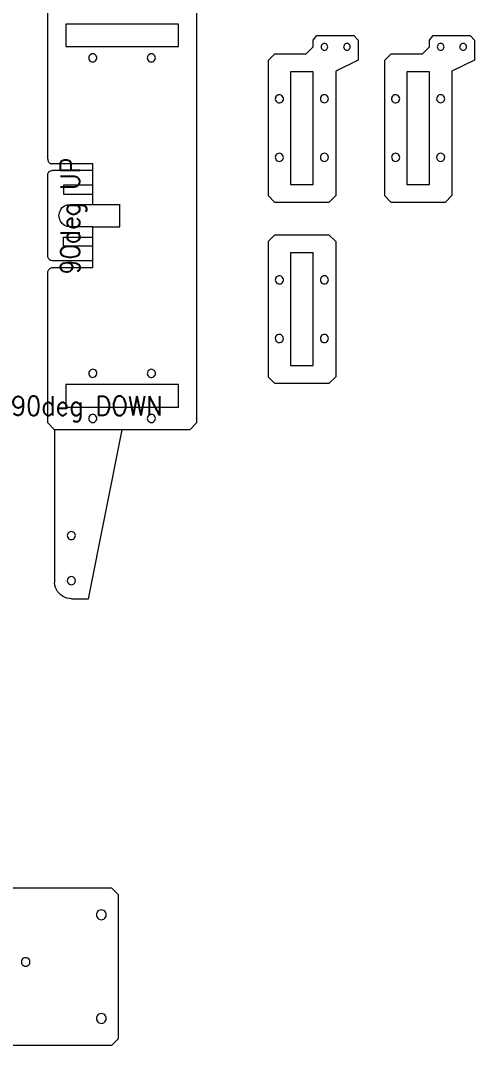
# Model space of a CAD drawing. Extents: x -379 to 887, y -729 to 302.
# Drawn here: x 685.4 to 886.8, y -452 to 2.9 of the extents above; entities that cross this region are included whole.
import ezdxf

# ---------------------------------------------------------------- set-up
doc = ezdxf.new("R2010")
doc.units = 0
doc.layers.get('0').update_dxf_attribs({"linetype": 'CONTINUOUS', "lineweight": 25, "true_color": 0xffffff})
doc.layers.add('Layer0', color=7, linetype='BYLAYER', lineweight=5)
doc.styles.add('textstyle12', font='')
doc.styles.add('textstyle6', font='')
doc.styles.get('textstyle12').set_extended_font_data('Standard')
doc.styles.get('textstyle6').set_extended_font_data('Standard')

msp = doc.modelspace()

# ---------------------------------------------------------------- linework, layer by layer
at = {"layer": 'Layer0'}
for p, q in [((697.45, -58.64), (697.45, 8.3)), ((763.45, 8.3), (763.45, -175.7)), ((755.45, 1.3), (705.45, 1.3)), ((705.45, 1.3), (705.45, -8.7)), ((755.45, -8.7), (755.45, 1.3)), ((815.23, -5.82), (816.92, -3.82)), ((816.92, -3.82), (833.32, -3.82)), ((833.32, -3.82), (835.23, -5.82)), ((866.83, -5.82), (868.52, -3.82)), ((868.52, -3.82), (884.92, -3.82)), ((884.92, -3.82), (886.83, -5.82)), ((705.45, -8.7), (755.45, -8.7)), ((812.13, -11.82), (815.23, -8.82)), ((815.23, -8.82), (815.23, -5.82)), ((818.78, -8.43), (818.73, -8.82)), ((818.73, -8.82), (818.78, -9.21)), ((818.93, -8.07), (818.78, -8.43)), ((819.17, -7.76), (818.93, -8.07)), ((819.48, -7.52), (819.17, -7.76)), ((819.85, -7.37), (819.48, -7.52)), ((820.23, -7.32), (819.85, -7.37)), ((820.62, -7.37), (820.23, -7.32)), ((820.98, -7.52), (820.62, -7.37)), ((821.29, -7.76), (820.98, -7.52)), ((821.53, -8.07), (821.29, -7.76)), ((821.68, -8.43), (821.53, -8.07)), ((821.73, -8.82), (821.68, -8.43)), ((821.68, -9.21), (821.73, -8.82)), ((828.78, -8.43), (828.73, -8.82)), ((828.73, -8.82), (828.78, -9.21)), ((828.93, -8.07), (828.78, -8.43)), ((829.17, -7.76), (828.93, -8.07)), ((829.48, -7.52), (829.17, -7.76)), ((829.85, -7.37), (829.48, -7.52)), ((830.23, -7.32), (829.85, -7.37)), ((830.62, -7.37), (830.23, -7.32)), ((830.98, -7.52), (830.62, -7.37)), ((831.29, -7.76), (830.98, -7.52)), ((831.53, -8.07), (831.29, -7.76)), ((831.68, -8.43), (831.53, -8.07)), ((831.73, -8.82), (831.68, -8.43)), ((831.68, -9.21), (831.73, -8.82)), ((835.23, -5.82), (835.23, -8.82)), ((835.23, -8.82), (835.23, -14.72)), ((863.73, -11.82), (866.83, -8.82)), ((866.83, -8.82), (866.83, -5.82)), ((870.38, -8.43), (870.33, -8.82)), ((870.33, -8.82), (870.38, -9.21)), ((870.53, -8.07), (870.38, -8.43)), ((870.77, -7.76), (870.53, -8.07)), ((871.08, -7.52), (870.77, -7.76)), ((871.45, -7.37), (871.08, -7.52)), ((871.83, -7.32), (871.45, -7.37)), ((872.22, -7.37), (871.83, -7.32)), ((872.58, -7.52), (872.22, -7.37)), ((872.89, -7.76), (872.58, -7.52)), ((873.13, -8.07), (872.89, -7.76)), ((873.28, -8.43), (873.13, -8.07)), ((873.33, -8.82), (873.28, -8.43)), ((873.28, -9.21), (873.33, -8.82)), ((880.38, -8.43), (880.33, -8.82)), ((880.33, -8.82), (880.38, -9.21)), ((880.53, -8.07), (880.38, -8.43)), ((880.77, -7.76), (880.53, -8.07)), ((881.08, -7.52), (880.77, -7.76)), ((881.45, -7.37), (881.08, -7.52)), ((881.83, -7.32), (881.45, -7.37)), ((882.22, -7.37), (881.83, -7.32)), ((882.58, -7.52), (882.22, -7.37)), ((882.89, -7.76), (882.58, -7.52)), ((883.13, -8.07), (882.89, -7.76)), ((883.28, -8.43), (883.13, -8.07)), ((883.33, -8.82), (883.28, -8.43)), ((883.28, -9.21), (883.33, -8.82)), ((886.83, -5.82), (886.83, -8.82)), ((886.83, -8.82), (886.83, -14.72)), ((715.71, -13.23), (715.65, -13.7)), ((715.89, -12.8), (715.71, -13.23)), ((716.18, -12.42), (715.89, -12.8)), ((716.55, -12.14), (716.18, -12.42)), ((716.98, -11.96), (716.55, -12.14)), ((717.45, -11.9), (716.98, -11.96)), ((717.92, -11.96), (717.45, -11.9)), ((718.35, -12.14), (717.92, -11.96)), ((718.72, -12.42), (718.35, -12.14)), ((719.01, -12.8), (718.72, -12.42)), ((719.19, -13.23), (719.01, -12.8)), ((719.25, -13.7), (719.19, -13.23)), ((741.71, -13.23), (741.65, -13.7)), ((741.89, -12.8), (741.71, -13.23)), ((742.18, -12.42), (741.89, -12.8)), ((742.55, -12.14), (742.18, -12.42)), ((742.98, -11.96), (742.55, -12.14)), ((743.45, -11.9), (742.98, -11.96)), ((743.92, -11.96), (743.45, -11.9)), ((744.35, -12.14), (743.92, -11.96)), ((744.72, -12.42), (744.35, -12.14)), ((745.01, -12.8), (744.72, -12.42)), ((745.19, -13.23), (745.01, -12.8)), ((745.25, -13.7), (745.19, -13.23)), ((795.23, -14.82), (798.23, -11.82)), ((798.23, -11.82), (812.13, -11.82)), ((818.78, -9.21), (818.93, -9.57)), ((818.93, -9.57), (819.17, -9.88)), ((819.17, -9.88), (819.48, -10.12)), ((819.48, -10.12), (819.85, -10.27)), ((819.85, -10.27), (820.23, -10.32)), ((820.23, -10.32), (820.62, -10.27)), ((820.62, -10.27), (820.98, -10.12)), ((820.98, -10.12), (821.29, -9.88)), ((821.29, -9.88), (821.53, -9.57)), ((821.53, -9.57), (821.68, -9.21)), ((828.78, -9.21), (828.93, -9.57)), ((828.93, -9.57), (829.17, -9.88)), ((829.17, -9.88), (829.48, -10.12)), ((829.48, -10.12), (829.85, -10.27)), ((829.85, -10.27), (830.23, -10.32)), ((830.23, -10.32), (830.62, -10.27)), ((830.62, -10.27), (830.98, -10.12)), ((830.98, -10.12), (831.29, -9.88)), ((831.29, -9.88), (831.53, -9.57)), ((831.53, -9.57), (831.68, -9.21)), ((846.83, -14.82), (849.83, -11.82)), ((849.83, -11.82), (863.73, -11.82)), ((870.38, -9.21), (870.53, -9.57)), ((870.53, -9.57), (870.77, -9.88)), ((870.77, -9.88), (871.08, -10.12)), ((871.08, -10.12), (871.45, -10.27)), ((871.45, -10.27), (871.83, -10.32)), ((871.83, -10.32), (872.22, -10.27)), ((872.22, -10.27), (872.58, -10.12)), ((872.58, -10.12), (872.89, -9.88)), ((872.89, -9.88), (873.13, -9.57)), ((873.13, -9.57), (873.28, -9.21)), ((880.38, -9.21), (880.53, -9.57)), ((880.53, -9.57), (880.77, -9.88)), ((880.77, -9.88), (881.08, -10.12)), ((881.08, -10.12), (881.45, -10.27)), ((881.45, -10.27), (881.83, -10.32)), ((881.83, -10.32), (882.22, -10.27)), ((882.22, -10.27), (882.58, -10.12)), ((882.58, -10.12), (882.89, -9.88)), ((882.89, -9.88), (883.13, -9.57)), ((883.13, -9.57), (883.28, -9.21)), ((715.65, -13.7), (715.71, -14.16)), ((715.71, -14.16), (715.89, -14.6)), ((715.89, -14.6), (716.18, -14.97)), ((716.18, -14.97), (716.55, -15.25)), ((716.55, -15.25), (716.98, -15.43)), ((716.98, -15.43), (717.45, -15.5)), ((717.45, -15.5), (717.92, -15.43)), ((717.92, -15.43), (718.35, -15.25)), ((718.35, -15.25), (718.72, -14.97)), ((718.72, -14.97), (719.01, -14.6)), ((719.01, -14.6), (719.19, -14.16)), ((719.19, -14.16), (719.25, -13.7)), ((741.65, -13.7), (741.71, -14.16)), ((741.71, -14.16), (741.89, -14.6)), ((741.89, -14.6), (742.18, -14.97)), ((742.18, -14.97), (742.55, -15.25)), ((742.55, -15.25), (742.98, -15.43)), ((742.98, -15.43), (743.45, -15.5)), ((743.45, -15.5), (743.92, -15.43)), ((743.92, -15.43), (744.35, -15.25)), ((744.35, -15.25), (744.72, -14.97)), ((744.72, -14.97), (745.01, -14.6)), ((745.01, -14.6), (745.19, -14.16)), ((745.19, -14.16), (745.25, -13.7)), ((795.23, -14.82), (795.23, -74.82)), ((835.23, -14.72), (825.23, -19.65)), ((846.83, -14.82), (846.83, -74.82)), ((886.83, -14.72), (876.83, -19.65)), ((815.23, -19.82), (805.23, -19.82)), ((805.23, -19.82), (805.23, -69.82)), ((815.23, -69.82), (815.23, -19.82)), ((825.23, -19.65), (825.23, -74.82)), ((866.83, -19.82), (856.83, -19.82)), ((856.83, -19.82), (856.83, -69.82)), ((866.83, -69.82), (866.83, -19.82)), ((876.83, -19.65), (876.83, -74.82)), ((798.46, -31.52), (798.44, -31.99)), ((798.6, -31.07), (798.46, -31.52)), ((798.85, -30.67), (798.6, -31.07)), ((799.2, -30.35), (798.85, -30.67)), ((799.61, -30.13), (799.2, -30.35)), ((800.07, -30.03), (799.61, -30.13)), ((800.54, -30.05), (800.07, -30.03)), ((800.99, -30.19), (800.54, -30.05)), ((801.38, -30.44), (800.99, -30.19)), ((801.7, -30.78), (801.38, -30.44)), ((801.92, -31.2), (801.7, -30.78)), ((802.03, -31.66), (801.92, -31.2)), ((802.01, -32.13), (802.03, -31.66)), ((818.49, -31.36), (818.43, -31.82)), ((818.43, -31.82), (818.49, -32.29)), ((818.67, -30.92), (818.49, -31.36)), ((818.96, -30.55), (818.67, -30.92)), ((819.33, -30.26), (818.96, -30.55)), ((819.77, -30.08), (819.33, -30.26)), ((820.23, -30.02), (819.77, -30.08)), ((820.7, -30.08), (820.23, -30.02)), ((821.13, -30.26), (820.7, -30.08)), ((821.51, -30.55), (821.13, -30.26)), ((821.79, -30.92), (821.51, -30.55)), ((821.97, -31.36), (821.79, -30.92)), ((822.03, -31.82), (821.97, -31.36)), ((821.97, -32.29), (822.03, -31.82)), ((850.06, -31.52), (850.04, -31.99)), ((850.2, -31.07), (850.06, -31.52)), ((850.45, -30.67), (850.2, -31.07)), ((850.8, -30.35), (850.45, -30.67)), ((851.21, -30.13), (850.8, -30.35)), ((851.67, -30.03), (851.21, -30.13)), ((852.14, -30.05), (851.67, -30.03)), ((852.59, -30.19), (852.14, -30.05)), ((852.98, -30.44), (852.59, -30.19)), ((853.3, -30.78), (852.98, -30.44)), ((853.52, -31.2), (853.3, -30.78)), ((853.63, -31.66), (853.52, -31.2)), ((853.61, -32.13), (853.63, -31.66)), ((870.09, -31.36), (870.03, -31.82)), ((870.03, -31.82), (870.09, -32.29)), ((870.27, -30.92), (870.09, -31.36)), ((870.56, -30.55), (870.27, -30.92)), ((870.93, -30.26), (870.56, -30.55)), ((871.37, -30.08), (870.93, -30.26)), ((871.83, -30.02), (871.37, -30.08)), ((872.3, -30.08), (871.83, -30.02)), ((872.73, -30.26), (872.3, -30.08)), ((873.11, -30.55), (872.73, -30.26)), ((873.39, -30.92), (873.11, -30.55)), ((873.57, -31.36), (873.39, -30.92)), ((873.63, -31.82), (873.57, -31.36)), ((873.57, -32.29), (873.63, -31.82)), ((798.44, -31.99), (798.54, -32.44)), ((798.54, -32.44), (798.76, -32.86)), ((798.76, -32.86), (799.08, -33.2)), ((799.08, -33.2), (799.48, -33.46)), ((799.48, -33.46), (799.93, -33.59)), ((799.93, -33.59), (800.4, -33.61)), ((800.4, -33.61), (800.86, -33.51)), ((800.86, -33.51), (801.27, -33.29)), ((801.27, -33.29), (801.62, -32.97)), ((801.62, -32.97), (801.87, -32.58)), ((801.87, -32.58), (802.01, -32.13)), ((818.49, -32.29), (818.67, -32.72)), ((818.67, -32.72), (818.96, -33.09)), ((818.96, -33.09), (819.33, -33.38)), ((819.33, -33.38), (819.77, -33.56)), ((819.77, -33.56), (820.23, -33.62)), ((820.23, -33.62), (820.7, -33.56)), ((820.7, -33.56), (821.13, -33.38)), ((821.13, -33.38), (821.51, -33.09)), ((821.51, -33.09), (821.79, -32.72)), ((821.79, -32.72), (821.97, -32.29)), ((850.04, -31.99), (850.14, -32.44)), ((850.14, -32.44), (850.36, -32.86)), ((850.36, -32.86), (850.68, -33.2)), ((850.68, -33.2), (851.08, -33.46)), ((851.08, -33.46), (851.53, -33.59)), ((851.53, -33.59), (852, -33.61)), ((852, -33.61), (852.46, -33.51)), ((852.46, -33.51), (852.87, -33.29)), ((852.87, -33.29), (853.22, -32.97)), ((853.22, -32.97), (853.47, -32.58)), ((853.47, -32.58), (853.61, -32.13)), ((870.09, -32.29), (870.27, -32.72)), ((870.27, -32.72), (870.56, -33.09)), ((870.56, -33.09), (870.93, -33.38)), ((870.93, -33.38), (871.37, -33.56)), ((871.37, -33.56), (871.83, -33.62)), ((871.83, -33.62), (872.3, -33.56)), ((872.3, -33.56), (872.73, -33.38)), ((872.73, -33.38), (873.11, -33.09)), ((873.11, -33.09), (873.39, -32.72)), ((873.39, -32.72), (873.57, -32.29)), ((697.45, -58.64), (697.51, -59.15)), ((798.52, -57.28), (798.44, -57.74)), ((798.44, -57.74), (798.48, -58.21)), ((798.48, -58.21), (798.64, -58.65)), ((798.72, -56.85), (798.52, -57.28)), ((798.64, -58.65), (798.9, -59.03)), ((799.02, -56.49), (798.72, -56.85)), ((798.9, -59.03), (799.26, -59.34)), ((799.41, -56.22), (799.02, -56.49)), ((799.85, -56.06), (799.41, -56.22)), ((800.32, -56.02), (799.85, -56.06)), ((800.78, -56.11), (800.32, -56.02)), ((801.2, -56.3), (800.78, -56.11)), ((801.56, -56.61), (801.2, -56.3)), ((801.45, -59.15), (801.75, -58.79)), ((801.83, -56.99), (801.56, -56.61)), ((801.75, -58.79), (801.95, -58.37)), ((801.99, -57.43), (801.83, -56.99)), ((801.95, -58.37), (802.03, -57.9)), ((802.03, -57.9), (801.99, -57.43)), ((818.49, -57.36), (818.43, -57.82)), ((818.43, -57.82), (818.49, -58.29)), ((818.67, -56.92), (818.49, -57.36)), ((818.49, -58.29), (818.67, -58.72)), ((818.96, -56.55), (818.67, -56.92)), ((818.67, -58.72), (818.96, -59.09)), ((819.33, -56.26), (818.96, -56.55)), ((818.96, -59.09), (819.33, -59.38)), ((819.77, -56.08), (819.33, -56.26)), ((820.23, -56.02), (819.77, -56.08)), ((820.7, -56.08), (820.23, -56.02)), ((821.13, -56.26), (820.7, -56.08)), ((821.51, -56.55), (821.13, -56.26)), ((821.13, -59.38), (821.51, -59.09)), ((821.79, -56.92), (821.51, -56.55)), ((821.51, -59.09), (821.79, -58.72)), ((821.97, -57.36), (821.79, -56.92)), ((821.79, -58.72), (821.97, -58.29)), ((822.03, -57.82), (821.97, -57.36)), ((821.97, -58.29), (822.03, -57.82)), ((850.12, -57.28), (850.04, -57.74)), ((850.04, -57.74), (850.08, -58.21)), ((850.08, -58.21), (850.24, -58.65)), ((850.32, -56.85), (850.12, -57.28)), ((850.24, -58.65), (850.5, -59.03)), ((850.62, -56.49), (850.32, -56.85)), ((850.5, -59.03), (850.86, -59.34)), ((851.01, -56.22), (850.62, -56.49)), ((851.45, -56.06), (851.01, -56.22)), ((851.92, -56.02), (851.45, -56.06)), ((852.38, -56.11), (851.92, -56.02)), ((852.8, -56.3), (852.38, -56.11)), ((853.16, -56.61), (852.8, -56.3)), ((853.05, -59.15), (853.35, -58.79)), ((853.43, -56.99), (853.16, -56.61)), ((853.35, -58.79), (853.55, -58.37)), ((853.59, -57.43), (853.43, -56.99)), ((853.55, -58.37), (853.63, -57.9)), ((853.63, -57.9), (853.59, -57.43)), ((870.09, -57.36), (870.03, -57.82)), ((870.03, -57.82), (870.09, -58.29)), ((870.27, -56.92), (870.09, -57.36)), ((870.09, -58.29), (870.27, -58.72)), ((870.56, -56.55), (870.27, -56.92)), ((870.27, -58.72), (870.56, -59.09)), ((870.93, -56.26), (870.56, -56.55)), ((870.56, -59.09), (870.93, -59.38)), ((871.37, -56.08), (870.93, -56.26)), ((871.83, -56.02), (871.37, -56.08)), ((872.3, -56.08), (871.83, -56.02)), ((872.73, -56.26), (872.3, -56.08)), ((873.11, -56.55), (872.73, -56.26)), ((872.73, -59.38), (873.11, -59.09)), ((873.39, -56.92), (873.11, -56.55)), ((873.11, -59.09), (873.39, -58.72)), ((873.57, -57.36), (873.39, -56.92)), ((873.39, -58.72), (873.57, -58.29)), ((873.63, -57.82), (873.57, -57.36)), ((873.57, -58.29), (873.63, -57.82)), ((697.51, -59.15), (697.59, -59.39)), ((697.59, -59.39), (697.69, -59.62)), ((697.69, -59.62), (697.83, -59.83)), ((697.83, -59.83), (697.99, -60.03)), ((697.99, -60.03), (698.17, -60.21)), ((698.17, -60.21), (698.37, -60.36)), ((698.37, -60.36), (698.59, -60.49)), ((698.59, -60.49), (698.83, -60.59)), ((698.83, -60.59), (699.07, -60.66)), ((699.07, -60.66), (699.32, -60.7)), ((717.45, -60.7), (699.32, -60.7)), ((717.45, -63.7), (717.45, -60.7)), ((799.26, -59.34), (799.69, -59.54)), ((799.69, -59.54), (800.15, -59.62)), ((800.15, -59.62), (800.62, -59.58)), ((800.62, -59.58), (801.06, -59.42)), ((801.06, -59.42), (801.45, -59.15)), ((819.33, -59.38), (819.77, -59.56)), ((819.77, -59.56), (820.23, -59.62)), ((820.23, -59.62), (820.7, -59.56)), ((820.7, -59.56), (821.13, -59.38)), ((850.86, -59.34), (851.29, -59.54)), ((851.29, -59.54), (851.75, -59.62)), ((851.75, -59.62), (852.22, -59.58)), ((852.22, -59.58), (852.66, -59.42)), ((852.66, -59.42), (853.05, -59.15)), ((870.93, -59.38), (871.37, -59.56)), ((871.37, -59.56), (871.83, -59.62)), ((871.83, -59.62), (872.3, -59.56)), ((872.3, -59.56), (872.73, -59.38)), ((697.45, -65.85), (697.49, -65.3)), ((697.45, -101.56), (697.45, -65.85)), ((697.49, -65.3), (697.57, -65.04)), ((697.57, -65.04), (697.68, -64.78)), ((697.68, -64.78), (697.83, -64.55)), ((697.83, -64.55), (698.01, -64.33)), ((698.01, -64.33), (698.21, -64.15)), ((698.21, -64.15), (698.44, -63.99)), ((698.44, -63.99), (698.68, -63.86)), ((698.68, -63.86), (698.94, -63.77)), ((698.94, -63.77), (699.49, -63.7)), ((717.45, -63.7), (699.49, -63.7)), ((717.45, -70.2), (704.45, -70.2)), ((704.45, -70.2), (704.45, -74.2)), ((717.45, -74.2), (717.45, -70.2)), ((805.23, -69.82), (815.23, -69.82)), ((856.83, -69.82), (866.83, -69.82)), ((704.45, -74.2), (717.45, -74.2)), ((795.23, -74.82), (798.23, -77.82)), ((825.23, -74.82), (822.23, -77.82)), ((846.83, -74.82), (849.83, -77.82)), ((876.83, -74.82), (873.83, -77.82)), ((702.62, -82.4), (703.12, -81.2)), ((703.12, -81.2), (703.91, -80.16)), ((703.91, -80.16), (704.95, -79.36)), ((704.95, -79.36), (706.16, -78.87)), ((706.16, -78.87), (707.45, -78.7)), ((707.45, -78.7), (717.45, -78.7)), ((717.45, -78.7), (729.45, -78.7)), ((729.45, -88.7), (729.45, -78.7)), ((822.23, -77.82), (798.23, -77.82)), ((873.83, -77.82), (849.83, -77.82)), ((702.45, -83.7), (702.62, -82.4)), ((702.62, -84.99), (702.45, -83.7)), ((703.12, -86.2), (702.62, -84.99)), ((703.91, -87.23), (703.12, -86.2)), ((704.95, -88.03), (703.91, -87.23)), ((706.16, -88.52), (704.95, -88.03)), ((707.45, -88.7), (706.16, -88.52)), ((717.45, -88.7), (707.45, -88.7)), ((717.45, -88.7), (729.45, -88.7)), ((704.45, -93.2), (717.45, -93.2)), ((704.45, -97.2), (704.45, -93.2)), ((717.45, -97.2), (717.45, -93.2)), ((795.23, -95.22), (798.23, -92.22)), ((795.23, -95.22), (795.23, -155.22)), ((798.23, -92.22), (822.23, -92.22)), ((822.23, -92.22), (825.23, -95.22)), ((825.23, -95.22), (825.23, -155.22)), ((717.45, -97.2), (704.45, -97.2)), ((697.52, -102.11), (697.45, -101.56)), ((697.61, -102.37), (697.52, -102.11)), ((697.74, -102.63), (697.61, -102.37)), ((697.89, -102.86), (697.74, -102.63)), ((698.08, -103.07), (697.89, -102.86)), ((698.29, -103.25), (698.08, -103.07)), ((698.52, -103.41), (698.29, -103.25)), ((698.77, -103.53), (698.52, -103.41)), ((699.04, -103.62), (698.77, -103.53)), ((699.59, -103.7), (699.04, -103.62)), ((717.45, -103.7), (699.59, -103.7)), ((717.45, -106.7), (717.45, -103.7)), ((815.23, -100.22), (805.23, -100.22)), ((805.23, -100.22), (805.23, -150.22)), ((815.23, -150.22), (815.23, -100.22)), ((697.45, -109.07), (697.53, -108.46)), ((697.45, -175.7), (697.45, -109.07)), ((697.53, -108.46), (697.63, -108.16)), ((697.63, -108.16), (697.77, -107.88)), ((697.77, -107.88), (697.94, -107.63)), ((697.94, -107.63), (698.15, -107.39)), ((698.15, -107.39), (698.38, -107.19)), ((698.38, -107.19), (698.64, -107.01)), ((698.64, -107.01), (698.92, -106.88)), ((698.92, -106.88), (699.21, -106.78)), ((699.21, -106.78), (699.83, -106.7)), ((699.83, -106.7), (717.45, -106.7)), ((798.46, -111.92), (798.44, -112.39)), ((798.44, -112.39), (798.54, -112.84)), ((798.6, -111.47), (798.46, -111.92)), ((798.54, -112.84), (798.76, -113.26)), ((798.85, -111.07), (798.6, -111.47)), ((798.76, -113.26), (799.08, -113.6)), ((799.2, -110.75), (798.85, -111.07)), ((799.08, -113.6), (799.48, -113.86)), ((799.61, -110.53), (799.2, -110.75)), ((800.07, -110.43), (799.61, -110.53)), ((800.54, -110.45), (800.07, -110.43)), ((800.99, -110.59), (800.54, -110.45)), ((800.86, -113.91), (801.27, -113.69)), ((801.38, -110.84), (800.99, -110.59)), ((801.27, -113.69), (801.62, -113.37)), ((801.7, -111.18), (801.38, -110.84)), ((801.62, -113.37), (801.87, -112.98)), ((801.92, -111.6), (801.7, -111.18)), ((801.87, -112.98), (802.01, -112.53)), ((802.03, -112.06), (801.92, -111.6)), ((802.01, -112.53), (802.03, -112.06)), ((818.49, -111.76), (818.43, -112.22)), ((818.43, -112.22), (818.49, -112.69)), ((818.67, -111.32), (818.49, -111.76)), ((818.49, -112.69), (818.67, -113.12)), ((818.96, -110.95), (818.67, -111.32)), ((818.67, -113.12), (818.96, -113.49)), ((819.33, -110.66), (818.96, -110.95)), ((818.96, -113.49), (819.33, -113.78)), ((819.77, -110.48), (819.33, -110.66)), ((820.23, -110.42), (819.77, -110.48)), ((820.7, -110.48), (820.23, -110.42)), ((821.13, -110.66), (820.7, -110.48)), ((821.51, -110.95), (821.13, -110.66)), ((821.13, -113.78), (821.51, -113.49)), ((821.79, -111.32), (821.51, -110.95)), ((821.51, -113.49), (821.79, -113.12)), ((821.97, -111.76), (821.79, -111.32)), ((821.79, -113.12), (821.97, -112.69)), ((822.03, -112.22), (821.97, -111.76)), ((821.97, -112.69), (822.03, -112.22)), ((799.48, -113.86), (799.93, -113.99)), ((799.93, -113.99), (800.4, -114.01)), ((800.4, -114.01), (800.86, -113.91)), ((819.33, -113.78), (819.77, -113.96)), ((819.77, -113.96), (820.23, -114.02)), ((820.23, -114.02), (820.7, -113.96)), ((820.7, -113.96), (821.13, -113.78)), ((799.85, -136.46), (799.41, -136.62)), ((800.32, -136.42), (799.85, -136.46)), ((800.78, -136.51), (800.32, -136.42)), ((820.23, -136.42), (819.77, -136.48)), ((820.7, -136.48), (820.23, -136.42)), ((798.52, -137.68), (798.44, -138.14)), ((798.44, -138.14), (798.48, -138.61)), ((798.48, -138.61), (798.64, -139.05)), ((798.72, -137.25), (798.52, -137.68)), ((798.64, -139.05), (798.9, -139.43)), ((799.02, -136.89), (798.72, -137.25)), ((798.9, -139.43), (799.26, -139.74)), ((799.41, -136.62), (799.02, -136.89)), ((799.26, -139.74), (799.69, -139.94)), ((799.69, -139.94), (800.15, -140.02)), ((800.15, -140.02), (800.62, -139.98)), ((800.62, -139.98), (801.06, -139.82)), ((801.2, -136.7), (800.78, -136.51)), ((801.06, -139.82), (801.45, -139.55)), ((801.56, -137.01), (801.2, -136.7)), ((801.45, -139.55), (801.75, -139.19)), ((801.83, -137.39), (801.56, -137.01)), ((801.75, -139.19), (801.95, -138.77)), ((801.99, -137.83), (801.83, -137.39)), ((801.95, -138.77), (802.03, -138.3)), ((802.03, -138.3), (801.99, -137.83)), ((818.49, -137.76), (818.43, -138.22)), ((818.43, -138.22), (818.49, -138.69)), ((818.67, -137.32), (818.49, -137.76)), ((818.49, -138.69), (818.67, -139.12)), ((818.96, -136.95), (818.67, -137.32)), ((818.67, -139.12), (818.96, -139.49)), ((819.33, -136.66), (818.96, -136.95)), ((818.96, -139.49), (819.33, -139.78)), ((819.77, -136.48), (819.33, -136.66)), ((819.33, -139.78), (819.77, -139.96)), ((819.77, -139.96), (820.23, -140.02)), ((820.23, -140.02), (820.7, -139.96)), ((821.13, -136.66), (820.7, -136.48)), ((820.7, -139.96), (821.13, -139.78)), ((821.51, -136.95), (821.13, -136.66)), ((821.13, -139.78), (821.51, -139.49)), ((821.79, -137.32), (821.51, -136.95)), ((821.51, -139.49), (821.79, -139.12)), ((821.97, -137.76), (821.79, -137.32)), ((821.79, -139.12), (821.97, -138.69)), ((822.03, -138.22), (821.97, -137.76)), ((821.97, -138.69), (822.03, -138.22)), ((715.73, -153.15), (715.65, -153.61)), ((715.65, -153.61), (715.69, -154.08)), ((715.69, -154.08), (715.85, -154.52)), ((715.93, -152.73), (715.73, -153.15)), ((715.85, -154.52), (716.12, -154.91)), ((716.24, -152.37), (715.93, -152.73)), ((716.62, -152.1), (716.24, -152.37)), ((717.06, -151.94), (716.62, -152.1)), ((717.53, -151.9), (717.06, -151.94)), ((717.99, -151.98), (717.53, -151.9)), ((718.42, -152.18), (717.99, -151.98)), ((718.78, -152.48), (718.42, -152.18)), ((718.66, -155.02), (718.97, -154.66)), ((719.05, -152.87), (718.78, -152.48)), ((718.97, -154.66), (719.17, -154.24)), ((719.21, -153.31), (719.05, -152.87)), ((719.17, -154.24), (719.25, -153.78)), ((719.25, -153.78), (719.21, -153.31)), ((741.68, -153.39), (741.66, -153.86)), ((741.66, -153.86), (741.76, -154.32)), ((741.82, -152.94), (741.68, -153.39)), ((741.76, -154.32), (741.98, -154.73)), ((742.07, -152.54), (741.82, -152.94)), ((742.41, -152.22), (742.07, -152.54)), ((742.83, -152.01), (742.41, -152.22)), ((743.29, -151.9), (742.83, -152.01)), ((743.76, -151.92), (743.29, -151.9)), ((744.2, -152.06), (743.76, -151.92)), ((744.6, -152.31), (744.2, -152.06)), ((744.92, -152.66), (744.6, -152.31)), ((744.83, -154.85), (745.08, -154.45)), ((745.14, -153.07), (744.92, -152.66)), ((745.08, -154.45), (745.22, -154)), ((745.24, -153.53), (745.14, -153.07)), ((745.22, -154), (745.24, -153.53)), ((805.23, -150.22), (815.23, -150.22)), ((755.45, -158.7), (705.45, -158.7)), ((705.45, -158.7), (705.45, -168.7)), ((716.12, -154.91), (716.48, -155.21)), ((716.48, -155.21), (716.91, -155.41)), ((716.91, -155.41), (717.37, -155.49)), ((717.37, -155.49), (717.84, -155.45)), ((717.84, -155.45), (718.28, -155.29)), ((718.28, -155.29), (718.66, -155.02)), ((741.98, -154.73), (742.3, -155.08)), ((742.3, -155.08), (742.7, -155.33)), ((742.7, -155.33), (743.14, -155.47)), ((743.14, -155.47), (743.61, -155.49)), ((743.61, -155.49), (744.07, -155.38)), ((744.07, -155.38), (744.49, -155.17)), ((744.49, -155.17), (744.83, -154.85)), ((755.45, -168.7), (755.45, -158.7)), ((795.23, -155.22), (798.23, -158.22)), ((822.23, -158.22), (798.23, -158.22)), ((825.23, -155.22), (822.23, -158.22)), ((705.45, -168.7), (755.45, -168.7)), ((715.89, -172.8), (715.71, -173.23)), ((716.18, -172.42), (715.89, -172.8)), ((716.55, -172.14), (716.18, -172.42)), ((716.98, -171.96), (716.55, -172.14)), ((717.45, -171.9), (716.98, -171.96)), ((717.92, -171.96), (717.45, -171.9)), ((718.35, -172.14), (717.92, -171.96)), ((718.72, -172.42), (718.35, -172.14)), ((719.01, -172.8), (718.72, -172.42)), ((719.19, -173.23), (719.01, -172.8)), ((741.89, -172.8), (741.71, -173.23)), ((742.18, -172.42), (741.89, -172.8)), ((742.55, -172.14), (742.18, -172.42)), ((742.98, -171.96), (742.55, -172.14)), ((743.45, -171.9), (742.98, -171.96)), ((743.92, -171.96), (743.45, -171.9)), ((744.35, -172.14), (743.92, -171.96)), ((744.72, -172.42), (744.35, -172.14)), ((745.01, -172.8), (744.72, -172.42)), ((745.19, -173.23), (745.01, -172.8)), ((700.45, -178.7), (697.45, -175.7)), ((715.71, -173.23), (715.65, -173.7)), ((715.65, -173.7), (715.71, -174.16)), ((715.71, -174.16), (715.89, -174.6)), ((715.89, -174.6), (716.18, -174.97)), ((716.18, -174.97), (716.55, -175.25)), ((716.55, -175.25), (716.98, -175.43)), ((716.98, -175.43), (717.45, -175.5)), ((717.45, -175.5), (717.92, -175.43)), ((717.92, -175.43), (718.35, -175.25)), ((718.35, -175.25), (718.72, -174.97)), ((718.72, -174.97), (719.01, -174.6)), ((719.01, -174.6), (719.19, -174.16)), ((719.25, -173.7), (719.19, -173.23)), ((719.19, -174.16), (719.25, -173.7)), ((741.71, -173.23), (741.65, -173.7)), ((741.65, -173.7), (741.71, -174.16)), ((741.71, -174.16), (741.89, -174.6)), ((741.89, -174.6), (742.18, -174.97)), ((742.18, -174.97), (742.55, -175.25)), ((742.55, -175.25), (742.98, -175.43)), ((742.98, -175.43), (743.45, -175.5)), ((743.45, -175.5), (743.92, -175.43)), ((743.92, -175.43), (744.35, -175.25)), ((744.35, -175.25), (744.72, -174.97)), ((744.72, -174.97), (745.01, -174.6)), ((745.01, -174.6), (745.19, -174.16)), ((745.25, -173.7), (745.19, -173.23)), ((745.19, -174.16), (745.25, -173.7)), ((760.45, -178.7), (763.45, -175.7)), ((700.45, -178.7), (700.45, -245.7)), ((715.55, -253.7), (730.45, -178.7)), ((760.45, -178.7), (730.45, -178.7)), ((706.21, -225.23), (706.15, -225.7)), ((706.15, -225.7), (706.21, -226.16)), ((706.39, -224.8), (706.21, -225.23)), ((706.21, -226.16), (706.39, -226.6)), ((706.68, -224.42), (706.39, -224.8)), ((706.39, -226.6), (706.68, -226.97)), ((707.05, -224.14), (706.68, -224.42)), ((706.68, -226.97), (707.05, -227.25)), ((707.48, -223.96), (707.05, -224.14)), ((707.05, -227.25), (707.48, -227.43)), ((707.95, -223.9), (707.48, -223.96)), ((707.48, -227.43), (707.95, -227.5)), ((708.42, -223.96), (707.95, -223.9)), ((707.95, -227.5), (708.42, -227.43)), ((708.85, -224.14), (708.42, -223.96)), ((708.42, -227.43), (708.85, -227.25)), ((709.22, -224.42), (708.85, -224.14)), ((708.85, -227.25), (709.22, -226.97)), ((709.51, -224.8), (709.22, -224.42)), ((709.22, -226.97), (709.51, -226.6)), ((709.69, -225.23), (709.51, -224.8)), ((709.51, -226.6), (709.69, -226.16)), ((709.75, -225.7), (709.69, -225.23)), ((709.69, -226.16), (709.75, -225.7)), ((706.21, -245.23), (706.15, -245.7)), ((706.39, -244.8), (706.21, -245.23)), ((706.68, -244.42), (706.39, -244.8)), ((707.05, -244.14), (706.68, -244.42)), ((707.48, -243.96), (707.05, -244.14)), ((707.95, -243.9), (707.48, -243.96)), ((708.42, -243.96), (707.95, -243.9)), ((708.85, -244.14), (708.42, -243.96)), ((709.22, -244.42), (708.85, -244.14)), ((709.51, -244.8), (709.22, -244.42)), ((709.69, -245.23), (709.51, -244.8)), ((709.75, -245.7), (709.69, -245.23)), ((700.45, -245.7), (700.45, -246.72)), ((700.6, -247.73), (700.45, -246.72)), ((700.88, -248.72), (700.6, -247.73)), ((701.29, -249.65), (700.88, -248.72)), ((701.82, -250.53), (701.29, -249.65)), ((706.15, -245.7), (706.21, -246.16)), ((706.21, -246.16), (706.39, -246.6)), ((706.39, -246.6), (706.68, -246.97)), ((706.68, -246.97), (707.05, -247.25)), ((707.05, -247.25), (707.48, -247.43)), ((707.48, -247.43), (707.95, -247.5)), ((707.95, -247.5), (708.42, -247.43)), ((708.42, -247.43), (708.85, -247.25)), ((708.85, -247.25), (709.22, -246.97)), ((709.22, -246.97), (709.51, -246.6)), ((709.51, -246.6), (709.69, -246.16)), ((709.69, -246.16), (709.75, -245.7)), ((702.47, -251.32), (701.82, -250.53)), ((703.22, -252.02), (702.47, -251.32)), ((704.05, -252.61), (703.22, -252.02)), ((704.96, -253.08), (704.05, -252.61)), ((705.93, -253.42), (704.96, -253.08)), ((706.93, -253.63), (705.93, -253.42)), ((707.95, -253.7), (706.93, -253.63)), ((707.95, -253.7), (715.55, -253.7)), ((638.76, -381.99), (725.76, -381.99)), ((725.76, -381.99), (728.76, -384.99)), ((728.76, -384.99), (728.76, -448.99)), ((719.14, -393.42), (719.06, -393.99)), ((719.06, -393.99), (719.14, -394.56)), ((719.36, -392.89), (719.14, -393.42)), ((719.14, -394.56), (719.36, -395.09)), ((719.71, -392.44), (719.36, -392.89)), ((719.36, -395.09), (719.71, -395.55)), ((720.16, -392.09), (719.71, -392.44)), ((719.71, -395.55), (720.16, -395.9)), ((720.69, -391.87), (720.16, -392.09)), ((721.26, -391.79), (720.69, -391.87)), ((721.83, -391.87), (721.26, -391.79)), ((722.36, -392.09), (721.83, -391.87)), ((722.82, -392.44), (722.36, -392.09)), ((722.36, -395.9), (722.82, -395.55)), ((723.17, -392.89), (722.82, -392.44)), ((722.82, -395.55), (723.17, -395.09)), ((723.39, -393.42), (723.17, -392.89)), ((723.17, -395.09), (723.39, -394.56)), ((723.46, -393.99), (723.39, -393.42)), ((723.39, -394.56), (723.46, -393.99)), ((720.16, -395.9), (720.69, -396.12)), ((720.69, -396.12), (721.26, -396.19)), ((721.26, -396.19), (721.83, -396.12)), ((721.83, -396.12), (722.36, -395.9)), ((686.32, -413.57), (686.02, -413.97)), ((686.71, -413.27), (686.32, -413.57)), ((687.17, -413.08), (686.71, -413.27)), ((687.66, -413.02), (687.17, -413.08)), ((688.15, -413.08), (687.66, -413.02)), ((688.61, -413.27), (688.15, -413.08)), ((689.01, -413.57), (688.61, -413.27)), ((689.31, -413.97), (689.01, -413.57)), ((685.83, -414.42), (685.76, -414.92)), ((685.76, -414.92), (685.83, -415.41)), ((686.02, -413.97), (685.83, -414.42)), ((685.83, -415.41), (686.02, -415.87)), ((686.02, -415.87), (686.32, -416.26)), ((686.32, -416.26), (686.71, -416.56)), ((686.71, -416.56), (687.17, -416.75)), ((687.17, -416.75), (687.66, -416.82)), ((687.66, -416.82), (688.15, -416.75)), ((688.15, -416.75), (688.61, -416.56)), ((688.61, -416.56), (689.01, -416.26)), ((689.01, -416.26), (689.31, -415.87)), ((689.5, -414.42), (689.31, -413.97)), ((689.31, -415.87), (689.5, -415.41)), ((689.56, -414.92), (689.5, -414.42)), ((689.5, -415.41), (689.56, -414.92)), ((719.14, -439.42), (719.06, -439.99)), ((719.06, -439.99), (719.14, -440.56)), ((719.36, -438.89), (719.14, -439.42)), ((719.14, -440.56), (719.36, -441.09)), ((719.71, -438.44), (719.36, -438.89)), ((719.36, -441.09), (719.71, -441.55)), ((720.16, -438.09), (719.71, -438.44)), ((720.69, -437.87), (720.16, -438.09)), ((721.26, -437.79), (720.69, -437.87)), ((721.83, -437.87), (721.26, -437.79)), ((722.36, -438.09), (721.83, -437.87)), ((722.82, -438.44), (722.36, -438.09)), ((723.17, -438.89), (722.82, -438.44)), ((722.82, -441.55), (723.17, -441.09)), ((723.39, -439.42), (723.17, -438.89)), ((723.17, -441.09), (723.39, -440.56)), ((723.46, -439.99), (723.39, -439.42)), ((723.39, -440.56), (723.46, -439.99)), ((719.71, -441.55), (720.16, -441.9)), ((720.16, -441.9), (720.69, -442.12)), ((720.69, -442.12), (721.26, -442.19)), ((721.26, -442.19), (721.83, -442.12)), ((721.83, -442.12), (722.36, -441.9)), ((722.36, -441.9), (722.82, -441.55)), ((725.76, -451.99), (728.76, -448.99)), ((725.76, -451.99), (371.76, -451.99))]:
    msp.add_line(p, q, dxfattribs=at)
at = {"layer": 'Layer0', "color": 2, "true_color": 0xffff00}
for p, q in [((717.45, -70.2), (717.45, -63.7)), ((717.45, -78.7), (717.45, -74.2)), ((717.45, -93.2), (717.45, -88.7)), ((717.45, -103.7), (717.45, -97.2)), ((730.45, -178.7), (700.45, -178.7))]:
    msp.add_line(p, q, dxfattribs=at)

# ---------------------------------------------------------------- texts
at = {"insert": (703.17, -83.84), "char_height": 20, "attachment_point": 2, "rotation": 90, "style": 'textstyle6'}
msp.add_mtext('\\FStandard|c0;\\H8.57143;90deg UP', dxfattribs=at)
at = {"insert": (714.81, -163.81), "char_height": 20, "attachment_point": 2, "style": 'textstyle12'}
msp.add_mtext('\\H8.57143;90deg DOWN\\P', dxfattribs=at)

doc.saveas('drawing.dxf')
